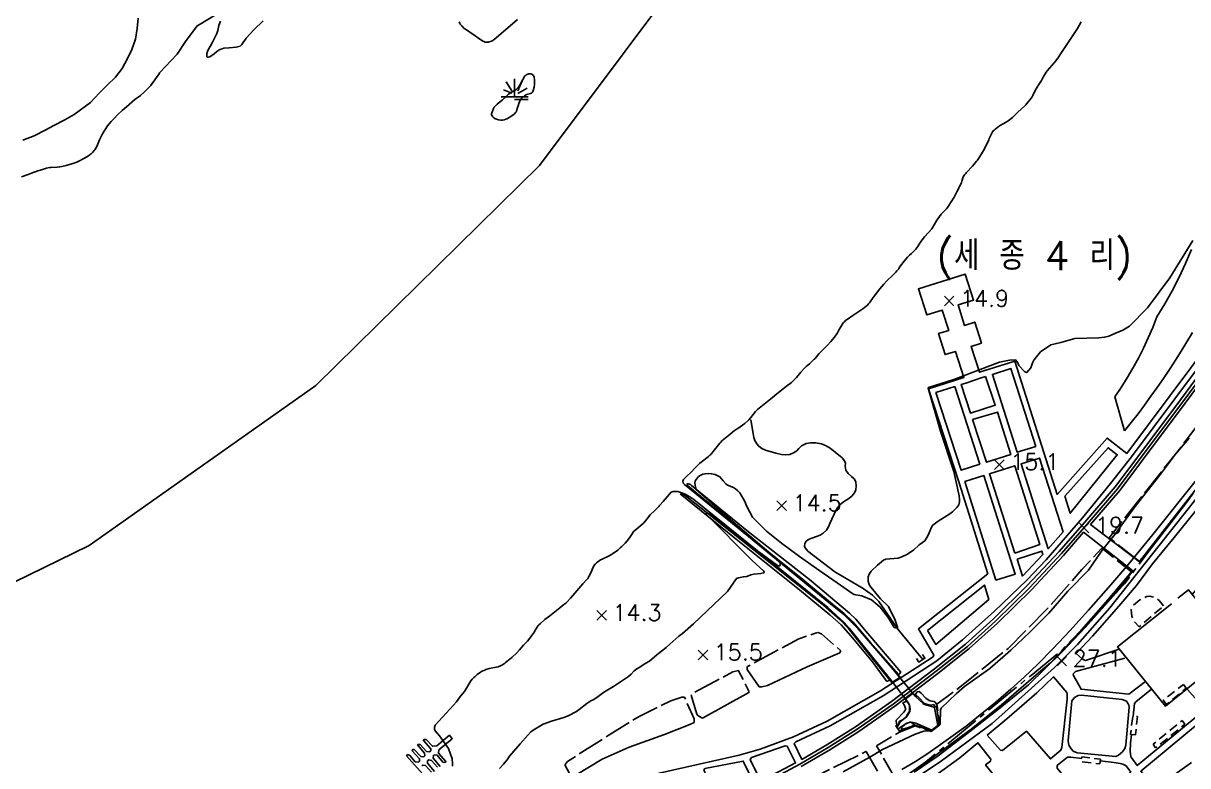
# Model space of a CAD drawing. Header units: millimetres. Extents: x 224638 to 227100, y 430787 to 433573.
# Drawn here: x 225541 to 226182, y 431592 to 432001 of the extents above; entities that cross this region are included whole.
import ezdxf

# ---------------------------------------------------------------- set-up
doc = ezdxf.new("R2010")
doc.units = ezdxf.units.MM
for name, pattern in [('15M2P5', [17.5, 15, -2.5]), ('20M3A3M3', [29, 20, -3, 3, -3]), ('5M2P5', [7.5, 5, -2.5])]:
    doc.linetypes.add(name, pattern=pattern)
for name, color, linetype in [('A0013110', 1, 'Continuous'), ('A0013118', 1, 'Continuous'), ('A0033327', 32, 'Continuous'), ('B0014116', 7, '5M2P5'), ('C0052211', 1, 'Continuous'), ('C0052212', 1, 'Continuous'), ('C0052213', 1, 'Continuous'), ('C0052214', 1, '15M2P5'), ('C0076116', 7, 'Continuous'), ('C0076117', 7, 'Continuous'), ('E0022112', 5, 'Continuous'), ('E0022115', 7, 'Continuous'), ('E0032111', 5, 'Continuous'), ('F0017111', 30, 'Continuous'), ('F0017114', 7, 'Continuous'), ('F0027132', 7, 'Continuous'), ('F0027217', 7, 'Continuous'), ('F0047224', 7, 'Continuous'), ('G0018118', 7, '20M3A3M3'), ('G0022323', 5, 'Continuous'), ('H0049225', 7, 'Continuous')]:
    doc.layers.add(name, color=color, linetype=linetype)
doc.styles.add('HIST', font='romans.shx', dxfattribs={"bigfont": 'ngsw.shx'})
doc.styles.add('ngsw', font='romans.shx', dxfattribs={"bigfont": 'ngsw.shx'})

# ---------------------------------------------------------------- blocks, each defined once
blk = doc.blocks.new('G0022323')
at = {"layer": 'G0022323'}
for p, q in [((-1.583, 3.4), (-4.619, 8.28)), ((0.02, -0.003), (0.02, 9.997)), ((1.779, 3.4), (4.165, 8.931)), ((-1.583, 1.991), (-6.029, 3.943)), ((1.779, 1.883), (6.875, 4.809)), ((-7.48, -0.003), (7.52, -0.003)), ((0.044, -1.479), (7.544, -1.479))]:
    blk.add_line(p, q, dxfattribs=at)
blk = doc.blocks.new('F0027217')
at = {"layer": 'F0027217'}
for p, q in [((-2.652, 2.652), (2.652, -2.652)), ((-2.652, -2.652), (2.652, 2.652))]:
    blk.add_line(p, q, dxfattribs=at)

msp = doc.modelspace()

# ---------------------------------------------------------------- linework, layer by layer
at = {"layer": 'A0013110', "flags": 128}
msp.add_lwpolyline([(226164.596, 431580.264), (226165.216, 431580.668), (226169.124, 431583.268), (226173.006, 431585.905), (226176.863, 431588.579), (226180.694, 431591.291), (226184.499, 431594.04)], dxfattribs=at)
at = {"layer": 'A0013118', "flags": 128}
for points in [[(225884.024, 431586.497), (225935.466, 431598.146), (225946.917, 431601.512), (225965.328, 431608.261), (225983.948, 431616.787), (226013.267, 431633.595), (226042.321, 431652.343), (226042.607, 431653.274), (226034.184, 431667.623), (226072.282, 431698.039), (226056.538, 431748.176), (226039.706, 431799.937), (226059.162, 431806.141), (226054.474, 431820.535), (226048.793, 431818.728), (226045.163, 431830.314), (226050.838, 431832.095), (226047.214, 431843.229), (226038.678, 431840.6), (226034.146, 431854.883), (226059.841, 431863.08), (226064.47, 431848.743), (226055.947, 431846.091), (226059.434, 431834.791), (226065.182, 431836.65), (226068.838, 431825.068), (226063.135, 431823.294), (226067.752, 431808.983), (226087.174, 431815.079), (226110.571, 431741.75), (226138.045, 431772.779), (226148.837, 431764.304), (226220.017, 431859.405)], [(226222.563, 431857.466), (226151.438, 431762.435), (226139.949, 431747.82), (226124.553, 431728.818), (226104.584, 431705.735), (226093.857, 431694.476), (226076.014, 431677.482), (226058.469, 431661.701), (226044.359, 431650.001), (226014.755, 431630.754), (225985.532, 431614.213), (225966.635, 431605.453), (225965.651, 431604.515), (225969.955, 431595.764), (225983.614, 431603.727), (225999.446, 431613.784), (226019.215, 431627.64), (226042.895, 431645.648), (226060.072, 431659.345), (226075.492, 431673.219), (226094.051, 431691.51), (226111.675, 431710.275), (226126.826, 431727.667), (226142.518, 431745.967), (226154.421, 431761.778), (226178.422, 431793.836), (226224.611, 431856.166)], [(226183.667, 431739.745), (226173.175, 431726.088), (226162.35, 431712.21), (226155.968, 431704.629), (226128.962, 431725.248), (226145.013, 431743.961), (226156.98, 431759.857), (226180.988, 431791.924), (226227.171, 431854.246)], [(226184.947, 431686.614), (226201.561, 431706.253), (226190.079, 431715.614), (226214.513, 431747.23), (226204.099, 431755.477), (226187.279, 431733.333), (226174.963, 431718.078), (226163.128, 431703.494), (226154.163, 431691.537), (226144.576, 431680.209), (226130.03, 431663.721), (226121.044, 431654.059), (226124.254, 431651.16), (226125.177, 431650.583), (226126.074, 431650.216), (226144.65, 431656.493)], [(225969.49, 431591.788), (225985.278, 431600.993), (226001.223, 431611.122), (226021.103, 431625.055), (226044.861, 431643.123), (226062.142, 431656.902), (226077.686, 431670.889), (226096.341, 431689.274), (226114.049, 431708.128), (226125.148, 431720.87), (226152.243, 431699.681), (226142.883, 431687.435), (226126.116, 431668.597), (226113.394, 431655.068), (226094.763, 431636.798), (226078.284, 431623.373), (226059.19, 431608.563), (226044.932, 431597.784), (226031.83, 431588.821)], [(226147.76, 431651.472), (226120.676, 431644.187), (226120.017, 431643.658), (226119.489, 431643.078), (226119.437, 431642.366), (226119.568, 431641.919), (226123.736, 431634.39), (226150.069, 431631.757), (226159.119, 431638.648)], [(226151.41, 431609.519), (226150.906, 431604.82), (226150.754, 431600.087), (226150.914, 431598.831), (226151.074, 431597.422), (226151.311, 431596.95), (226154.704, 431592.451), (226192.071, 431623.233), (226182.32, 431634.248)], [(226162.548, 431634.483), (226153.957, 431627.426), (226153.237, 431626.573), (226152.497, 431619.665)], [(226197.51, 431617.124), (226194.263, 431620.588), (226156.554, 431589.266), (226163.829, 431580.974), (226164.596, 431580.264)], [(226111.849, 431549.938), (226109.181, 431553.152), (226108.013, 431553.364), (226104.789, 431551.015), (226071.085, 431592.716), (226073.812, 431594.811), (226074.077, 431595.958), (226066.863, 431604.913), (226056.87, 431596.592), (226045.065, 431588.079), (226026.599, 431576.922), (226021.778, 431574.886), (225989.318, 431558.401), (225978.497, 431552.078), (225979.588, 431551.786), (225981.468, 431551.819), (225984.614, 431552.146), (225990.934, 431554.135), (226017.443, 431566.129), (226030.478, 431571.643), (226033.439, 431572.413), (226036.896, 431572.478), (226041.151, 431571.834)], [(226134.289, 431595.005), (226141.674, 431594.119), (226145.186, 431593.592), (226146.637, 431593.184), (226147.736, 431592.691), (226148.478, 431592.191), (226151.041, 431588.782), (226127.841, 431569.884), (226110.582, 431590.999), (226110.505, 431592.147), (226110.715, 431592.677), (226116.189, 431596.953), (226118.046, 431596.954), (226124.073, 431596.231)]]:
    msp.add_lwpolyline(points, dxfattribs=at)
for points in [[(226071.158, 431806.698), (226076.416, 431790.912), (226062.75, 431786.559), (226057.729, 431802.325), (226060.151, 431803.098), (226068.734, 431805.937)], [(226098.774, 431768.197), (226085.094, 431811.072), (226074.892, 431807.87), (226088.606, 431764.965)], [(226054.127, 431801.177), (226067.935, 431758.428), (226057.643, 431755.126), (226043.744, 431797.866)], [(226063.939, 431783.044), (226077.615, 431787.102), (226085.015, 431763.809), (226071.574, 431759.476)], [(226113.766, 431721.21), (226105.605, 431711.82), (226090.68, 431758.59), (226100.821, 431761.781)], [(226114.799, 431740.742), (226117.789, 431731.385), (226143.637, 431763.549), (226138.576, 431767.462)], [(226087.148, 431709.461), (226073.242, 431753.116), (226087.147, 431757.523), (226100.932, 431714.073)], [(226076.77, 431694.427), (226059.705, 431748.773), (226070.191, 431752.15), (226087.479, 431697.875)], [(226088.553, 431706.037), (226091.467, 431696.713), (226102.691, 431708.596), (226102.067, 431710.509)], [(226039.15, 431666.747), (226043.769, 431659.017), (226073.002, 431683.946), (226070.457, 431691.763)], [(226072.051, 431609.204), (226079.342, 431600.802), (226080.379, 431600.752), (226093.641, 431611.385), (226106.823, 431596.063), (226112.661, 431600.849), (226113.157, 431602.301), (226116.04, 431628.934), (226116.09, 431630.478), (226116.01, 431631.799), (226115.876, 431632.67), (226108.495, 431641.274), (226099.39, 431632.46), (226082.893, 431618.114)], [(226118.638, 431628.005), (226120.132, 431629.826), (226122.066, 431630.912), (226124.002, 431631.254), (226146.397, 431628.73), (226148.756, 431627.778), (226149.685, 431626.454), (226150.011, 431625.725), (226150.173, 431624.471), (226148.421, 431603.662), (226147.893, 431601.809), (226146.553, 431600.033), (226144.368, 431598.109), (226142.832, 431597.445), (226121.543, 431599.383), (226119.381, 431600.261), (226118.183, 431601.616), (226117.384, 431603.047), (226117.016, 431603.699), (226116.882, 431604.541), (226116.535, 431606.263)], [(225942.214, 431596.819), (225941.49, 431595.749), (225947.381, 431583.809), (225966.426, 431593.829), (225961.896, 431603.026), (225960.766, 431603.289)], [(225916.392, 431590.762), (225915.919, 431589.94), (225924.892, 431571.924), (225943.854, 431581.958), (225937.651, 431594.878)]]:
    msp.add_lwpolyline(points, close=True, dxfattribs=at)
at = {"layer": 'A0033327', "flags": 128}
for points in [[(226289.29, 431868.427), (226139.528, 431679.186), (226121.831, 431659.076), (226109.143, 431646.345), (226074.693, 431615.606), (226046.887, 431594.95), (226025.478, 431580.688), (225982.415, 431557.081), (225804.214, 431459.657), (225642.34, 431370.504), (225542.17, 431316.545), (225445.281, 431263.343)], [(225537.519, 431362.048), (225590.505, 431390.689), (225641.359, 431417.865), (225686.797, 431442.067), (225728.613, 431464.437), (225806.413, 431506.175), (225865.457, 431538.067), (225904.316, 431558.83), (225948.269, 431582.081), (225968.757, 431593.097), (225984.498, 431602.274), (226000.39, 431612.37), (226020.218, 431626.267), (226043.939, 431644.307), (226061.172, 431658.047), (226076.657, 431671.981), (226095.267, 431690.322), (226112.936, 431709.134), (226128.112, 431726.556), (226143.843, 431744.901), (226155.78, 431760.758), (226179.785, 431792.82), (226225.971, 431855.146)]]:
    msp.add_lwpolyline(points, dxfattribs=at)
at = {"layer": 'B0014116', "flags": 128}
for points in [[(226169.201, 431680.381), (226166.819, 431683.362), (226164.169, 431685.029), (226161.668, 431685.641), (226160.028, 431685.463), (226158.435, 431684.928), (226156.113, 431683.636), (226152.6, 431680.82), (226151.248, 431678.187), (226151.728, 431674.71), (226152.737, 431671.929), (226155.765, 431668.77)], [(226180.113, 431637.09), (226181.684, 431635.099), (226170.797, 431626.104), (226168.956, 431628.411)], [(226153.67, 431609.291), (226151.028, 431609.558), (226152.187, 431619.706), (226154.834, 431619.358)], [(226179.319, 431617.205), (226180.92, 431615.108), (226164.757, 431602.19), (226163.51, 431604.231)], [(226134.4, 431595.922), (226134.077, 431593.262), (226123.832, 431594.518), (226124.21, 431597.212)]]:
    msp.add_lwpolyline(points, close=True, dxfattribs=at)
at = {"layer": 'C0052211', "flags": 128}
for points in [[(226147.658, 431776.724), (226151.401, 431781.413), (226155.079, 431786.154), (226158.689, 431790.946), (226162.233, 431795.787), (226165.709, 431800.678), (226169.116, 431805.617), (226172.454, 431810.603), (226175.722, 431815.635), (226178.919, 431820.711), (226182.045, 431825.833), (226185.1, 431830.997)], [(225902.818, 431742.062), (225932.807, 431717.877), (225968.544, 431689.242), (225985.365, 431675.44), (225991.556, 431669.973), (225996.928, 431663.819), (226008.819, 431649.491), (226016.718, 431638.653)], [(226024.427, 431643.916), (226006.175, 431665.097), (225999.595, 431672.941), (225996.081, 431676.363), (225974.196, 431694.924), (225940.546, 431721.106), (225909.136, 431746.719), (225908.606, 431747.111), (225908.062, 431747.426), (225906.816, 431747.686)], [(226042.969, 431624.496), (226044.09, 431625.136), (226044.071, 431626.052), (226043.596, 431627.138), (226042.823, 431627.614), (226041.534, 431627.942), (226040.542, 431628.024), (226039.971, 431628.299), (226038.258, 431629.544), (226035.657, 431632.195), (226034.539, 431633.122), (226033.513, 431633.089)], [(226027.668, 431627.801), (226025.61, 431626.89), (226026.517, 431625.54), (226026.823, 431624.396), (226026.957, 431623.744), (226026.933, 431623.287), (226026.673, 431622.521), (226026.169, 431621.722), (226021.9, 431617.427), (226021.803, 431616.818), (226022.236, 431614.659)]]:
    msp.add_lwpolyline(points, dxfattribs=at)
at = {"layer": 'C0052212', "flags": 128}
for points in [[(226147.658, 431776.724), (226142.282, 431795.506), (226145.796, 431800.653), (226149.14, 431805.912), (226152.311, 431811.278), (226155.305, 431816.743), (226158.12, 431822.304), (226160.752, 431827.953), (226163.198, 431833.685), (226165.457, 431839.494), (226169.779, 431846.647), (226173.856, 431853.942), (226177.684, 431861.371), (226181.258, 431868.925), (226184.575, 431876.596)], [(225902.818, 431742.062), (225904.787, 431741.571), (225905.577, 431741.195), (225931.214, 431721.031), (225981.769, 431680.799), (225990.94, 431672.571), (225995.647, 431667.878), (226002.13, 431659.863), (226018.296, 431639.491), (226016.718, 431638.653)], [(226024.427, 431643.916), (226023.247, 431642.527), (226007.746, 431660.232), (225997.956, 431671.505), (225993.079, 431676.362), (225987.817, 431680.35), (225970.41, 431694.837), (225940.753, 431718.769), (225906.934, 431746.613), (225906.816, 431747.686)], [(226042.969, 431624.496), (226042.792, 431625.6), (226042.578, 431625.964), (226040.94, 431625.688), (226040.382, 431625.685), (226037.406, 431626.53), (226034.28, 431629.941), (226032.556, 431631.568), (226033.513, 431633.089)], [(226027.673, 431627.801), (226028.971, 431626.047), (226029.142, 431625.422), (226029.296, 431623.779), (226029.218, 431622.715), (226028.986, 431621.958), (226028.634, 431621.433), (226027.488, 431619.521), (226025.354, 431617.651), (226023.556, 431616.679), (226023.287, 431615.938), (226023.068, 431615.219), (226022.937, 431615.069), (226022.236, 431614.659)]]:
    msp.add_lwpolyline(points, dxfattribs=at)
at = {"layer": 'C0052213', "flags": 128}
for points in [[(226155.855, 431704.769), (226202.384, 431764.339), (226247.067, 431821.016), (226284.823, 431869.119), (226310.874, 431904.654), (226334.209, 431938.709), (226355.676, 431974.022), (226372.616, 432005.639), (226392.818, 432045.847), (226420.379, 432103.092), (226465.216, 432194.868), (226473.714, 432214.385), (226484.073, 432240.639), (226490.882, 432257.246)], [(226022.443, 431583.464), (226025.202, 431585.293), (226038.922, 431594.67), (226057.702, 431608.36), (226063.241, 431612.454), (226079.934, 431625.754), (226101.591, 431644.648), (226106.833, 431648.888), (226121.523, 431664.356), (226138.593, 431683.927), (226151.446, 431699.057)], [(225946.44, 431635.758), (225947.879, 431635.787), (225951.069, 431636.552), (225972.863, 431646.692), (225990.751, 431654.57)], [(225915.13, 431618.546), (225940.773, 431632.629)], [(225842.945, 431586.018), (225846.061, 431587.492), (225859.877, 431595.977), (225874.819, 431602.559), (225894.199, 431609.582), (225908.192, 431614.989)], [(226032.026, 431614.785), (226030.09, 431613.951), (226028.201, 431613.253), (226025.355, 431612.497)]]:
    msp.add_lwpolyline(points, dxfattribs=at)
at = {"layer": 'C0052214', "flags": 128}
for points in [[(226155.855, 431704.769), (226139.312, 431717.781), (226139.313, 431718.013), (226139.676, 431718.552), (226178.635, 431767.665), (226234.31, 431839.625), (226290.077, 431913.352), (226320.929, 431960.769), (226344.762, 432005.088), (226368.41, 432055.745), (226391.495, 432106.51), (226395.212, 432114.137), (226396.981, 432112.809), (226398.615, 432112.386), (226399.512, 432112.913), (226406.131, 432113.303), (226409.796, 432119.145), (226406.053, 432125.877), (226408.632, 432130.746), (226408.642, 432131.677), (226408.492, 432132.331), (226407.574, 432133.301), (226407.998, 432134.321), (226405.616, 432135.489), (226413.744, 432152.171), (226424.886, 432176.882), (226428.072, 432181.713), (226432.325, 432186.97), (226451.637, 432209.677), (226471.602, 432234.425), (226484.288, 432249.288), (226490.882, 432257.246)], [(226022.443, 431583.464), (226011.046, 431603.267), (226023.766, 431610.876), (226027.87, 431612.452), (226032.253, 431614.297), (226041.231, 431611.14), (226045.915, 431614.86), (226044.418, 431625.131), (226044.247, 431626.137), (226054.761, 431633.925), (226083.491, 431656.856), (226104.903, 431678.515), (226124.216, 431700.336), (226134.927, 431711.923), (226135.244, 431712.068), (226151.446, 431699.057)], [(225946.44, 431635.758), (225939.817, 431645.358), (225939.793, 431646.558), (225939.909, 431646.947), (225968.181, 431662.133), (225976.85, 431665.119), (225977.37, 431665.396), (225978.71, 431665.592), (225980.75, 431665.029), (225991.13, 431655.85), (225991.167, 431655.465), (225990.751, 431654.57)], [(225915.13, 431618.546), (225912.769, 431619.766), (225912.109, 431620.764), (225909, 431631.113), (225909.191, 431631.731), (225909.536, 431632.048), (225931.948, 431643.976), (225935.057, 431644.756), (225935.273, 431644.23), (225940.975, 431633.04), (225940.773, 431632.629)], [(225842.945, 431586.018), (225839.585, 431592.488), (225839.632, 431592.946), (225840.008, 431593.713), (225840.813, 431594.689), (225863.195, 431608.878), (225880.271, 431619.495), (225897.746, 431627.987), (225903.881, 431630.092), (225904.877, 431630.105), (225905.371, 431629.957), (225910.548, 431618.053), (225910.616, 431616.603), (225910.527, 431616.149), (225908.192, 431614.989)], [(226025.355, 431612.497), (226024.692, 431613.036), (226027.118, 431615.321), (226029.441, 431616.225), (226029.924, 431616.227), (226032.026, 431614.785)], [(225831.319, 431512.345), (225872.595, 431532.106), (225932.956, 431562.014), (225983.01, 431589.181), (226005.248, 431600.137), (226005.333, 431600.136), (226016.312, 431581.034)]]:
    msp.add_lwpolyline(points, dxfattribs=at)
at = {"layer": 'C0076116', "flags": 128}
for points in [[(226033.036, 431651.373), (226034.43, 431649.297), (226037.75, 431651.527), (226036.357, 431653.603)], [(226021.753, 431643.784), (226024.317, 431641.117), (226019.424, 431638.187), (226017.566, 431640.96)], [(226033.455, 431630.248), (226031.178, 431632.34), (226026.895, 431628.998), (226028.795, 431626.393)], [(226044.09, 431625.136), (226045.5, 431615.069), (226041.046, 431611.44), (226032.026, 431614.785)], [(226025.355, 431612.497), (226023.684, 431611.377), (226021.678, 431614.27), (226023.096, 431615.106)]]:
    msp.add_lwpolyline(points, dxfattribs=at)
at = {"layer": 'C0076117', "flags": 128}
for points in [[(225770.686, 431591.967), (225766.875, 431596.375), (225766.94, 431597.936), (225767.377, 431598.292), (225769.052, 431598.097), (225772.184, 431594.351), (225773.377, 431594.072), (225773.875, 431594.543), (225769.83, 431599.255), (225769.907, 431600.987), (225777.348, 431607.141), (225775.799, 431609.077), (225768.933, 431603.184), (225766.441, 431602.996), (225762.986, 431606.738), (225761.744, 431606.715), (225761.491, 431606.278), (225765.532, 431601.601), (225765.54, 431600.546), (225764.85, 431600.013), (225763.198, 431600.167), (225759.755, 431603.939), (225758.401, 431603.946), (225758.282, 431603.805), (225762.132, 431599.285), (225762.163, 431597.717), (225761.776, 431597.226), (225760.023, 431597.402), (225756.339, 431601.201), (225755.614, 431601.178), (225755.185, 431600.557), (225759.314, 431596.129), (225759.314, 431594.768), (225758.724, 431594.289), (225756.949, 431594.458), (225753.989, 431597.942), (225752.712, 431598.41), (225752.153, 431597.674), (225762.616, 431586.062)], [(225767.523, 431589.08), (225763.708, 431593.638), (225763.758, 431594.972), (225764.536, 431595.543), (225765.935, 431595.263), (225769.194, 431591.514)], [(225760.595, 431592.257), (225761.055, 431592.652), (225762.554, 431592.518), (225765.848, 431588.826)]]:
    msp.add_lwpolyline(points, dxfattribs=at)
at = {"layer": 'E0022112', "flags": 128}
msp.add_lwpolyline([(226036.597, 431650.752), (226022.714, 431667.44), (226012.282, 431682.799), (226010.756, 431684.446), (226008.76, 431686.204), (226003.773, 431689.944), (225988.065, 431699.13), (225973.226, 431710.418), (225971.726, 431712.309), (225971.335, 431713.326), (225971.548, 431714.763), (225972.381, 431716.011), (225973.563, 431716.88), (225975.337, 431717.727), (225978.034, 431718.578), (225980.047, 431719.355), (225981.725, 431720.356), (225983.421, 431721.983), (225984.578, 431723.9), (225985.377, 431725.799), (225986.515, 431728.195), (225987.675, 431730.852), (225989.042, 431733.622), (225990.92, 431736.085), (225992.818, 431737.617), (225995.29, 431739.132), (225997.51, 431740.801), (225998.931, 431742.583), (225999.668, 431744.262), (225999.835, 431746.512), (225999.676, 431748.642), (225998.797, 431750.27), (225997.323, 431751.673), (225995.513, 431753.293), (225994.069, 431755.09), (225993.846, 431757.268), (225994.015, 431758.986), (225993.447, 431760.316), (225992.076, 431761.906), (225985.563, 431767.235), (225983.334, 431768.58), (225980.79, 431769.573), (225977.49, 431770.219), (225974.841, 431770.188), (225972.312, 431769.738), (225969.789, 431768.549), (225968.305, 431767.052), (225967.155, 431765.817), (225965.399, 431764.625), (225963.259, 431763.784), (225961.036, 431763.451), (225958.644, 431763.732), (225955.547, 431764.389), (225949.894, 431766.133), (225947.842, 431766.997), (225946.136, 431768.267), (225945.032, 431769.661), (225944.064, 431771.354), (225943.513, 431773.063), (225943.014, 431775.266), (225941.9, 431782.908)], dxfattribs=at)
at = {"layer": 'E0022115', "flags": 128}
msp.add_lwpolyline([(226877.637, 433482.359), (226514.779, 432893.432), (226013.53, 432174.23), (225825.388, 431922.904), (225702.215, 431801.731), (225577.302, 431713.64), (225287.243, 431571.804), (224644.125, 431269.006)], dxfattribs=at)
at = {"layer": 'E0032111', "flags": 128}
for points in [[(225646.946, 432005.822), (225638.54, 432000.772), (225636.875, 431999.874), (225630.425, 431991.153), (225625.779, 431984.223), (225616.165, 431973.882), (225615.85, 431973.36), (225612.08, 431968.13), (225611.13, 431966.85), (225610.74, 431966.4), (225607.92, 431963.54), (225605.55, 431961.54), (225602.55, 431959.29), (225597.84, 431955.28), (225595.47, 431953.22), (225593.09, 431950.94), (225590.86, 431948.6), (225589.43, 431947.05), (225587.48, 431944.66), (225586.47, 431943.31), (225584.78, 431940.41), (225584.51, 431939.94), (225583.12, 431937.07), (225581.92, 431934.24), (225581.49, 431933.32), (225580.98, 431932.39), (225580.45, 431931.55), (225580.11, 431931.1), (225579.15, 431930.07), (225578.45, 431929.42), (225577.4, 431928.57), (225576.94, 431928.24), (225574.75, 431926.93), (225571.65, 431925.31), (225570.57, 431924.79), (225568.95, 431924.13), (225567.84, 431923.75), (225564.66, 431922.84), (225562.35, 431922.31), (225561.05, 431922.09), (225559.75, 431921.94), (225556.2, 431921.76), (225555.572, 431921.76), (225553.818, 431921.359), (225550.503, 431920.354), (225549.053, 431920.005), (225545.511, 431918.638), (225543.835, 431917.932), (225540.059, 431916.708)], [(225673.175, 432002.639), (225668.119, 431997.628), (225663.879, 431993), (225661.474, 431989.635), (225660.522, 431988.611), (225658.274, 431987.993), (225654.422, 431987.77), (225651.563, 431987.478), (225650.554, 431987.21), (225649.246, 431986.761), (225647.592, 431985.675), (225646.169, 431984.42), (225643.729, 431982.716), (225643.072, 431982.536), (225642.432, 431982.536), (225642.159, 431982.896), (225642.182, 431984.542), (225642.477, 431985.624), (225643.049, 431987.006), (225644.062, 431988.414), (225645.079, 431990.375), (225647.653, 431995.62), (225648.205, 431997.308), (225648.834, 431999.967), (225649.667, 432002.484)], [(226123.82, 432001.99), (226121.76, 431998.38), (226114.75, 431987.96), (226112.95, 431985.06), (226111.26, 431982.54), (226109.8, 431980.52), (226108.92, 431979.44), (226106.28, 431976.57), (226105.04, 431975.04), (226104.57, 431974.38), (226102.82, 431971.51), (226101.87, 431969.8), (226100.85, 431968.15), (226100.43, 431967.57), (226098.69, 431964.56), (226097.15, 431961.54), (226096.74, 431960.81), (226095.61, 431959.17), (226093.74, 431956.8), (226093.25, 431956.23), (226092.71, 431955.69), (226088.84, 431952.28), (226085.95, 431949.4), (226083.51, 431947.53), (226082.47, 431946.83), (226078.8, 431944.67), (226076.87, 431943.32), (226076.32, 431942.88), (226075.83, 431942.43), (226075.36, 431941.92), (226074.95, 431941.39), (226074.55, 431940.77), (226073.17, 431937.82), (226072.85, 431937), (226071.54, 431934.22), (226069.92, 431931.22), (226067.44, 431927.03), (226066.65, 431925.87), (226066.17, 431925.26), (226063.84, 431922.58), (226060.41, 431918.88), (226059.98, 431918.36), (226059.57, 431917.8), (226059.2, 431917.2), (226058.86, 431916.57), (226058.08, 431914.34), (226057.88, 431913.61), (226057.62, 431912.92), (226056.81, 431911.26), (226056.44, 431910.61), (226055.64, 431908.97), (226055.37, 431908.33), (226053.73, 431905.4), (226050.55, 431900.39), (226050.08, 431899.74), (226049.57, 431899.11), (226046.65, 431896.08), (226044.74, 431893.46), (226044.29, 431892.78), (226041.99, 431888.86), (226041.5, 431888.11), (226039.72, 431885.91), (226037.55, 431883.53), (226036.17, 431881.94), (226035.67, 431881.29), (226033.24, 431877.58), (226032.73, 431876.88), (226030.27, 431874.49), (226029.16, 431873.48), (226028.17, 431872.46), (226026.2, 431870.16), (226024.19, 431867.61), (226023.68, 431866.9), (226023.34, 431866.05), (226022.28, 431864.89), (226021.76, 431864.18), (226021.2, 431863.52), (226020.09, 431862.41), (226016.75, 431859.43), (226015.08, 431857.62), (226012.93, 431855), (226011.03, 431852.57), (226009.2, 431850.15), (226007.14, 431847.35), (226006.67, 431846.78), (226005.81, 431845.87), (226005.31, 431845.4), (226003.47, 431843.99), (225998, 431840.24), (225994.82, 431838.15), (225994.22, 431837.69), (225993.32, 431836.86), (225992.87, 431836.38), (225992.04, 431835.32), (225990.5, 431832.51), (225989.94, 431831.42), (225989.57, 431830.79), (225987.82, 431828.37), (225985.89, 431826), (225983.82, 431823.74), (225981.67, 431821.58), (225979.52, 431819.35), (225977.2, 431816.68), (225976.71, 431816.16), (225974.15, 431813.74), (225972.31, 431812.16), (225971.35, 431811.23), (225969.34, 431809.03), (225966.96, 431806.15), (225964.8, 431804.01), (225964.21, 431803.47), (225961.49, 431801.32), (225958.76, 431799.23), (225956.14, 431797.17), (225953.82, 431795.18), (225946.34, 431789.22), (225945.51, 431788.51), (225944.36, 431787.35), (225941.89, 431784.16), (225940.78, 431782.89), (225940.3, 431782.4), (225938.55, 431780.84), (225937.99, 431780.41), (225935.15, 431778.49), (225932.91, 431776.87), (225930.44, 431774.85), (225927.71, 431772.78), (225926.75, 431772.03), (225926.23, 431771.57), (225925.07, 431770.41), (225924.65, 431769.93), (225922.57, 431767.29), (225921.81, 431766.27), (225919.74, 431763.78), (225919.31, 431763.32), (225918.51, 431762.56), (225917.65, 431761.85), (225915.12, 431760), (225913.81, 431758.96), (225913.35, 431758.55), (225911.24, 431756.37), (225908.94, 431753.93), (225906.535, 431751.876), (225904.797, 431749.9), (225904.404, 431749.117), (225904.558, 431747.975), (225905.283, 431747.245), (225940.529, 431718.624), (225982.841, 431683.79), (225993.116, 431675.565), (226000.977, 431667.647), (226019.305, 431646.409), (226032.372, 431630.558), (226036.769, 431626.495), (226036.939, 431626.295), (226042.551, 431624.621), (226042.939, 431624.161), (226043.148, 431623.327), (226044.81, 431614.507), (226041.531, 431611.835), (226032.719, 431615.663), (226031.203, 431616.192), (226029.823, 431616.356), (226027.688, 431615.831), (226023.6, 431612.926), (226022.897, 431612.511), (226022.257, 431613.435), (226023.285, 431614.944), (226023.81, 431616.323), (226027.728, 431619.438), (226029.307, 431622.211), (226029.533, 431623.609), (226029.194, 431625.842), (226027.908, 431627.826), (226018.667, 431639.851), (225996.018, 431668.12), (225993.157, 431671.113), (225984.234, 431679.381), (225910.379, 431738.857), (225908.134, 431740.495), (225905.714, 431741.881), (225903.284, 431742.82), (225901.592, 431743.269), (225900.317, 431743.42), (225898.947, 431743.295), (225897.946, 431742.917), (225893.463, 431737.912), (225891.4, 431735.44), (225891.08, 431735), (225889.17, 431732.99), (225886.45, 431730.48), (225884.47, 431728.19), (225882.84, 431726.12), (225882.43, 431725.66), (225880.04, 431723.64), (225877.86, 431721.86), (225877.36, 431721.41), (225875.67, 431718.92), (225875.35, 431718.38), (225874.43, 431717.03), (225873.71, 431716.13), (225872.62, 431714.89), (225870.77, 431713.03), (225869.89, 431712.23), (225868.48, 431711.11), (225865.6, 431709.06), (225864.98, 431708.68), (225863.36, 431707.78), (225859.51, 431705.93), (225859.02, 431705.66), (225856.84, 431704), (225856.02, 431703.26), (225855.35, 431702.43), (225854.41, 431700.42), (225854.21, 431699.89), (225852.9, 431697.05), (225852.58, 431696.44), (225851.95, 431695.42), (225851.54, 431694.85), (225849.3, 431692.41), (225847.04, 431689.88), (225844.86, 431687.32), (225842.5, 431684.67), (225840.42, 431682.43), (225839.86, 431681.89), (225838.9, 431681.04), (225836.52, 431679.2), (225833.87, 431677.05), (225831.09, 431674.92), (225828.42, 431672.8), (225825.94, 431670.69), (225825.08, 431669.89), (225824.7, 431669.47), (225822.84, 431666.59), (225822.59, 431666.13), (225821.09, 431663.89), (225819.52, 431661.83), (225818.79, 431660.96), (225816.58, 431658.66), (225814.3, 431656.19), (225812.85, 431654.57), (225810.11, 431651.87), (225807.45, 431649.65), (225806.48, 431648.9), (225805.91, 431648.51), (225803.88, 431647.37), (225802.66, 431646.82), (225799.62, 431646.15), (225797.67, 431645.78), (225797.04, 431645.63), (225795.87, 431645.27), (225795.23, 431645.02), (225794.11, 431644.5), (225793.52, 431644.18), (225792.97, 431643.82), (225791.1, 431642.47), (225789.7, 431641.31), (225789.2, 431640.85), (225788.4, 431640), (225787.65, 431639.06), (225787.08, 431638.16), (225785.25, 431634.96), (225784.03, 431633.23), (225781.91, 431630.6), (225779.67, 431627.57), (225778.023, 431625.697), (225767.95, 431614.703), (225767.582, 431613.344), (225767.659, 431612.454), (225767.974, 431611.48), (225770.245, 431608.801), (225775.296, 431601.734), (225777.384, 431596.047), (225777.53, 431593.476), (225777.53, 431591.987)], [(225813.29, 432003.39), (225807.89, 431998.71), (225800.42, 431992.31), (225800.03, 431992.03), (225799.64, 431991.8), (225798.88, 431991.42), (225797.71, 431990.94), (225797.28, 431990.82), (225796.85, 431990.76), (225796.43, 431990.76), (225796, 431990.81), (225795.57, 431990.89), (225794.69, 431991.2), (225794.24, 431991.41), (225793.4, 431991.88), (225792.61, 431992.4), (225789.89, 431994.37), (225784.63, 431997.94), (225784, 431998.41), (225782.57, 431999.81), (225781.79, 432000.81), (225781.56, 432001.18), (225781.19, 432001.95)]]:
    msp.add_lwpolyline(points, dxfattribs=at)
msp.add_lwpolyline([(225812.69, 431952.68), (225812.4, 431952.29), (225811.42, 431951.19), (225809.13, 431949.47), (225807.47, 431948.63), (225806.92, 431948.4), (225805.88, 431948.04), (225805.03, 431947.88), (225804.37, 431947.86), (225804.02, 431947.88), (225802.9, 431948.05), (225801.76, 431948.35), (225801.09, 431948.65), (225800.8, 431948.84), (225800.24, 431949.24), (225799.71, 431949.7), (225799.3, 431950.17), (225799.16, 431950.41), (225799, 431950.92), (225799.02, 431951.44), (225799.13, 431952), (225799.43, 431952.82), (225800.13, 431954.34), (225800.52, 431955), (225800.99, 431955.62), (225801.27, 431955.93), (225802.13, 431956.76), (225805.09, 431959.11), (225806.95, 431960.74), (225808.35, 431962.11), (225809.27, 431962.75), (225809.88, 431963.11), (225812.49, 431964.84), (225814.2, 431966.64), (225814.84, 431967.52), (225815.02, 431967.83), (225817.25, 431972.2), (225817.43, 431972.38), (225817.87, 431972.71), (225818.36, 431973.01), (225818.91, 431973.27), (225819.18, 431973.36), (225819.73, 431973.46), (225820.01, 431973.47), (225820.58, 431973.39), (225821.13, 431973.23), (225821.36, 431973.12), (225821.78, 431972.79), (225822.1, 431972.33), (225822.23, 431972.07), (225822.44, 431971.47), (225822.52, 431971.13), (225822.62, 431970.4), (225822.66, 431969.66), (225822.64, 431968.2), (225822.58, 431967.45), (225822.4, 431966.06), (225822.16, 431964.79), (225821.98, 431964.23), (225821.74, 431963.73), (225821.47, 431963.29), (225821.13, 431962.93), (225820.91, 431962.78), (225820.38, 431962.56), (225818.2, 431961.94), (225817.99, 431961.83), (225817.22, 431961.27), (225815.42, 431959.76), (225815.08, 431959.34), (225814.79, 431958.88), (225814.37, 431957.94), (225814.1, 431956.96), (225813.72, 431955.75), (225813.13, 431954.25)], close=True, dxfattribs=at)
at = {"layer": 'F0017111', "flags": 128}
for points, elevation in [([(225540.886, 431936.852), (225547.031, 431939.295), (225553.538, 431942.59), (225557.821, 431944.906), (225564.008, 431948.055), (225569.133, 431951.041), (225578.087, 431957.544), (225582.888, 431962.714), (225587.355, 431967.169), (225591.83, 431971.472), (225595.453, 431976.246), (225598.404, 431981.827), (225600.876, 431986.84), (225602.808, 431992.469), (225603.83, 431998.316), (225604.387, 432004.088)], 15), ([(225803.417, 431590.764), (225805.528, 431593.196), (225806.383, 431594.04), (225807.621, 431595.636), (225808.923, 431597.587), (225814.673, 431604.389), (225818.957, 431609.209), (225820.721, 431610.879), (225821.903, 431611.825), (225827.456, 431615.276), (225832.044, 431616.871), (225838.739, 431618.844), (225841.202, 431619.803), (225845.719, 431622.149), (225847.343, 431623.223), (225851.416, 431626.588), (225853.75, 431628.037), (225855.407, 431628.864), (225857.792, 431630.473), (225860.68, 431632.685), (225862.159, 431633.617), (225866.233, 431635.908), (225874.359, 431641.469), (225875.895, 431642.793), (225877.561, 431644.597), (225878.935, 431645.641), (225880.294, 431646.388), (225884.013, 431648.787), (225885.949, 431649.912), (225890.011, 431653.335), (225895.145, 431657.413), (225897.13, 431659.333), (225902.09, 431663.615), (225904.167, 431665.165), (225910.195, 431670.468), (225929.054, 431688.245), (225933.838, 431695.425), (225935.078, 431695.849), (225937.756, 431696.348), (225939.65, 431696.613), (225941.793, 431697.466), (225943.414, 431697.763), (225947.29, 431698.239), (225949.049, 431698.631), (225949.197, 431698.9), (225948.935, 431699.454), (225942.587, 431705.408), (225917.212, 431730.818), (225917.182, 431731.369), (225917.341, 431731.562), (225917.751, 431731.613), (225923.256, 431728.351), (225940.682, 431714.151), (225956.506, 431702.601), (225957.312, 431702.458), (225957.65, 431702.484), (225957.958, 431702.677), (225958.045, 431702.844), (225958.025, 431703.675), (225957.773, 431704.487), (225957.242, 431705.169), (225956.685, 431705.734), (225934.742, 431724.369), (225920.266, 431736.839), (225911.795, 431744.517), (225911.273, 431745.706), (225910.909, 431748.01), (225911.23, 431749.244), (225911.849, 431750.167), (225913.004, 431751.545), (225913.903, 431752.226), (225915.429, 431752.915), (225916.575, 431753.164), (225918.731, 431753.251), (225920.187, 431753.149), (225922.158, 431752.779), (225924.799, 431751.438), (225926.651, 431749.246), (225928.135, 431747.572), (225929.04, 431746.841), (225932.196, 431745.486), (225933.363, 431744.773), (225934.729, 431743.691), (225935.748, 431742.553), (225938.49, 431737.866), (225939.492, 431735.491), (225942.716, 431729.251), (225950.389, 431721.572), (225958.702, 431714.889), (225968.555, 431707.614), (225979.894, 431699.568), (225989.299, 431693.123), (225997.934, 431687.032), (225998.784, 431686.62), (225999.689, 431686.342), (226002.959, 431685.957), (226008.208, 431683.713), (226013.072, 431679.716), (226017.489, 431673.922), (226020.806, 431668.452), (226022.149, 431668.109), (226022.657, 431668.281), (226022.624, 431668.666), (226021.313, 431672.387), (226017.727, 431680.052), (226013.175, 431684.18), (226008.046, 431690.518), (226007.416, 431691.475), (226006.749, 431692.722), (226006.519, 431693.868), (226006.485, 431696.423), (226006.906, 431697.785), (226008.054, 431699.427), (226011.6, 431702.712), (226014.952, 431705.553), (226016.25, 431706.15), (226023.01, 431706.617), (226024.907, 431707.289), (226027.677, 431708.586), (226031.349, 431711.061), (226034.497, 431713.934), (226036.4, 431715.176), (226037.682, 431716.231), (226039.321, 431718.916), (226040.123, 431720.612), (226041.521, 431724.012), (226042.024, 431724.808), (226045.094, 431727.053), (226051.343, 431731.061), (226052.879, 431732.146), (226055.285, 431734.459), (226056.301, 431735.941), (226056.755, 431737.666), (226056.796, 431739.078), (226056.557, 431740.939), (226053.66, 431754.354), (226046.361, 431776.627), (226039.485, 431800.243), (226039.535, 431800.418), (226039.698, 431800.549), (226053.669, 431805.084), (226078.702, 431814.492), (226084.34, 431815.711), (226087.616, 431815.783), (226088.914, 431814.184), (226089.485, 431812.803), (226092.658, 431809.214), (226093.808, 431808.881), (226096.132, 431811.447), (226096.913, 431814.135), (226097.776, 431815.657), (226101.384, 431820.279), (226107.127, 431824.097), (226112.568, 431825.49), (226120.249, 431827.616), (226133.575, 431828.013), (226136.646, 431828.318), (226138.93, 431828.977), (226142.392, 431830.33), (226146.638, 431832.173), (226150.389, 431834.487), (226160.246, 431844.522), (226172.58, 431860.944), (226185.356, 431881.609)], 15), ([(226183.205, 431772.719), (226175.811, 431763.861), (226166.834, 431752.078), (226153.421, 431734.809), (226142.319, 431719.735), (226134.98, 431710.5), (226127.773, 431700.05), (226116.422, 431688.469), (226105.891, 431676.288), (226095.559, 431665.945), (226085.006, 431656.022), (226073.5, 431645.916), (226059.427, 431636.019), (226055.165, 431632.122), (226046.687, 431624.027), (226046.344, 431623.152), (226046.091, 431615.106), (226041.034, 431611.323), (226038.434, 431611.514), (226037.017, 431611.316), (226032.281, 431609.677), (226014.309, 431601.242), (226007.421, 431597.059), (225992.645, 431588.984)], 20)]:
    msp.add_lwpolyline(points, dxfattribs=dict(at, elevation=elevation))
at = {"layer": 'F0017114', "elevation": 25, "flags": 128}
msp.add_lwpolyline([(226025.037, 431590.197), (226032.479, 431594.646), (226039.243, 431599.104), (226050.779, 431607.177), (226060.368, 431614.161), (226068.216, 431620.243), (226076.774, 431627.267), (226085.062, 431634.39), (226092.466, 431641.127), (226099.937, 431648.318), (226108.292, 431656.788), (226117.537, 431666.577), (226127.87, 431677.967), (226140.199, 431692.026), (226149.99, 431703.568), (226163.186, 431719.664), (226188.11, 431750.663)], dxfattribs=at)
at = {"layer": 'F0047224', "flags": 128}
msp.add_lwpolyline([(226176.998, 431684.599), (226182.872, 431689.208), (226209.263, 431656.637), (226170.284, 431625.021), (226143.836, 431657.795), (226173.522, 431681.426)], dxfattribs=at)
at = {"layer": 'G0018118', "flags": 128}
msp.add_lwpolyline([(226879.679, 432826.135), (226871.269, 432813.972), (226860.711, 432802.111), (226831.563, 432766.427), (226821.41, 432744.056), (226818.647, 432738.145), (226806.333, 432714.333), (226801.591, 432706.442), (226796.188, 432696.531), (226788.287, 432680.98), (226783.041, 432680.02), (226768.451, 432657.848), (226735.055, 432614.544), (226708.719, 432578.571), (226699.539, 432565.58), (226671.166, 432525.256), (226654.745, 432499.644), (226648.98, 432492.513), (226635.577, 432471.831), (226613.283, 432445.659), (226590.758, 432417.566), (226571.276, 432392.244), (226558.648, 432376.593), (226532.453, 432340.289), (226504.823, 432301.756), (226497.622, 432290.275), (226493.086, 432284.684), (226472.705, 432256.542), (226456.539, 432232.54), (226434.996, 432201.667), (226418.492, 432175.385), (226388.552, 432129.981), (226383.851, 432123.2), (226365.045, 432094.907), (226346.067, 432064.805), (226334.611, 432045.723), (226326.825, 432033.742), (226288.497, 431972.747), (226279.754, 431962.186), (226268.743, 431952.465), (226253.583, 431936.753), (226242.795, 431922.892), (226233.689, 431909.681), (226238.259, 431904.561), (226249.426, 431923.582), (226265.485, 431942.204), (226276.496, 431952.115), (226289.264, 431965.256), (226308.275, 431993.769), (226330.446, 432029.352), (226347.692, 432057.824), (226412.438, 432157.053), (226452.02, 432217.208), (226483.386, 432261.562), (226495.577, 432279.044), (226509.474, 432298.406), (226515.487, 432296.266), (226503.074, 432272.134), (226508.873, 432276.644), (226498.142, 432254.532), (226491.346, 432241.831), (226489.02, 432238.931), (226485.276, 432232.71), (226480.434, 432221.349), (226477.547, 432214.769), (226432.028, 432126.201), (226431.665, 432125.421), (226426.848, 432111.1), (226424.654, 432111.73), (226422.658, 432107.179), (226416.349, 432095.238), (226401.626, 432066.536), (226386.491, 432037.443), (226373.427, 432011.101), (226368.148, 432001.27), (226366.532, 432001.31), (226366.309, 431998.19), (226359.422, 431986.649), (226339.446, 431953.656), (226321.201, 431923.713), (226349.335, 431936.005), (226351.76, 431936.605), (226349.896, 431933.235), (226329.276, 431924.364), (226318.644, 431919.903), (226316.269, 431916.393), (226305.275, 431898.761), (226300.763, 431891.02), (226297.703, 431886.7), (226280.77, 431863.188), (226268.258, 431846.646), (226257.404, 431832.445), (226252.315, 431826.045), (226244.24, 431815.984), (226230.004, 431798.052), (226187.362, 431744.577), (226168.285, 431720.115), (226147.599, 431692.422), (226139.97, 431684.462), (226120.422, 431663.55), (226112.76, 431655.589), (226096.157, 431642.088), (226065.466, 431616.935), (226048.277, 431602.604), (226038.206, 431594.393), (226027.096, 431586.412), (226012.011, 431575.971), (225982.772, 431559.339), (225960.931, 431548.438), (225945.012, 431540.377), (225926.421, 431530.876), (225904.795, 431519.995), (225863.571, 431499.433), (225847.677, 431491.652), (225838.984, 431487.052), (225815.378, 431471.99), (225783.029, 431452.318), (225778.625, 431453.758), (225766.962, 431448.937), (225756.949, 431441.077), (225754.829, 431435.476), (225747.703, 431416.905), (225745.476, 431406.004), (225742.779, 431404.444), (225743.843, 431407.324), (225744.932, 431413.364), (225723.33, 431400.253), (225727.092, 431397.683), (225729.385, 431396.863), (225725.632, 431396.443), (225699.857, 431381.691), (225686.462, 431374.23), (225660.786, 431359.269), (225651.276, 431362.139), (225628.577, 431349.908), (225604.023, 431336.166), (225590.191, 431329.025), (225573.95, 431335.746), (225560.754, 431328.425), (225555.219, 431317.514), (225561.414, 431314.874), (225553.265, 431310.953), (225545.173, 431305.963), (225526.549, 431293.752), (225501.434, 431279.5), (225485.408, 431287.38), (225467.535, 431277.649), (225464.945, 431271.339), (225461.563, 431263.528), (225464.673, 431261.698), (225459.699, 431259.148), (225422.839, 431239.876), (225382.143, 431217.583), (225370.497, 431211.093), (225368.435, 431207.302), (225354.512, 431214.383), (225317.115, 431194.34), (225329.677, 431188.06), (225311.994, 431178.059), (225297.56, 431169.698), (225289.345, 431165.338), (225244.591, 431143.765), (225203.442, 431120.553), (225201.281, 431119.633), (225159.199, 431097.77), (225154.687, 431095.36), (225152.329, 431093.95), (225149.128, 431091.97), (225145.26, 431089.91), (225132.311, 431082.349), (225112.029, 431070.638), (225094.155, 431060.606), (225071.556, 431047.525), (225053.616, 431036.944), (225060.107, 431046.835), (225070.03, 431062.056), (225016.178, 431031.343), (224980.885, 431010.531), (224974.237, 431004.51), (224926.605, 430978.357), (224907.445, 430967.316), (224898.356, 430962.886), (224873.974, 430953.425), (224867.937, 430951.484), (224865.446, 430951.174), (224845.213, 430938.853), (224832.924, 430929.852), (224821.567, 430919.571), (224805.376, 430917.131), (224789.77, 430914.92), (224761.892, 430914.4), (224728.404, 430921.02), (224723.868, 430917.93), (224725.798, 430916.379), (224726.623, 430912.489), (224718.738, 430900.368), (224725.831, 430896.998), (224727.638, 430894.988), (224759.236, 430892.098), (224748.844, 430886.457), (224736.142, 430888.437), (224709.863, 430890.727), (224667.748, 430893.417), (224662.602, 430890.706), (224645.234, 430880.529)], dxfattribs=at)

# ---------------------------------------------------------------- block references
at = {"layer": 'F0027217'}
for p in [(226051.066, 431848.192, 14.885), (226078.737, 431758.188, 15.063), (225958.829, 431735.545, 14.452), (226125.426, 431723.288, 19.66), (225859.612, 431675.182, 14.285), (225915.41, 431653.37, 15.503), (226113.119, 431649.898, 27.099)]:
    msp.add_blockref('F0027217', p, dxfattribs=at)
at = {"layer": 'G0022323'}
msp.add_blockref('G0022323', (225811.682, 431960.665), dxfattribs=at)

# ---------------------------------------------------------------- texts
at = {"layer": 'F0027132', "style": 'ngsw'}
for s, p in [('14.9', (226057.066, 431845.192)), ('15.1', (226084.737, 431755.188)), ('14.5', (225964.829, 431732.545)), ('19.7', (226131.426, 431720.288)), ('14.3', (225865.612, 431672.182)), ('15.5', (225921.41, 431650.37)), ('27.1', (226119.119, 431646.898))]:
    msp.add_text(s, height=9, dxfattribs=at).set_placement(p)
at = {"layer": 'H0049225', "style": 'HIST'}
msp.add_text('(세 종 4 리)', height=16, dxfattribs=at).set_placement((226044.158, 431865.316))

doc.saveas('drawing.dxf')
